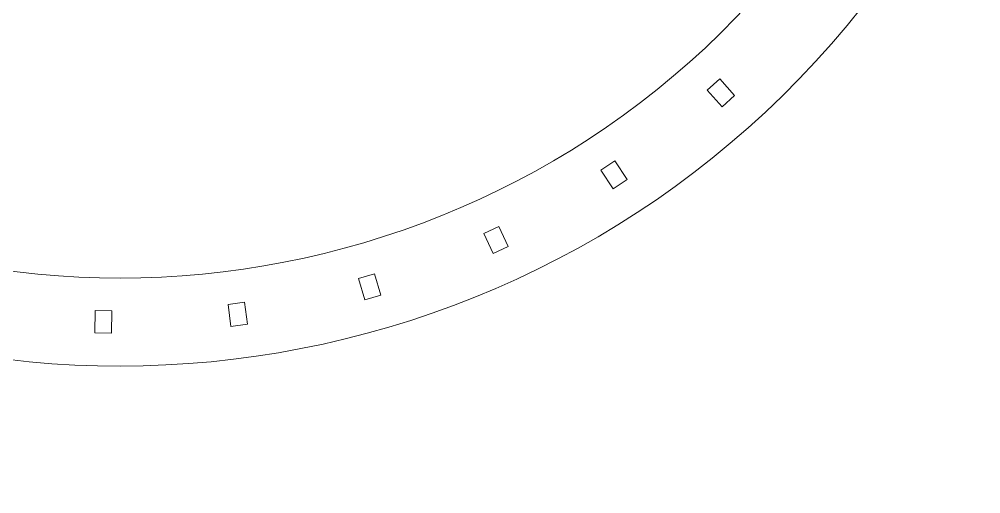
# Model space of a CAD drawing. Header units: millimetres. Extents: x -335 to 313, y -342 to 319.
# Drawn here: x -160.7 to 12.2, y -342.2 to -256.8 of the extents above; entities that cross this region are included whole.
import ezdxf

# ---------------------------------------------------------------- set-up
doc = ezdxf.new("R2010")
doc.units = ezdxf.units.MM
doc.header["$MEASUREMENT"] = 0
doc.layers.add('Camada 1', color=7, linetype='Continuous')

msp = doc.modelspace()

# ---------------------------------------------------------------- linework, layer by layer
at = {"layer": 'Camada 1', "lineweight": 20}
for points in [[(-44.0981, -10.5652), (-120.6587, 43.7807), (-226.7795, 25.7721), (-281.1255, -50.7885), (-281.1255, -50.7885), (-335.4714, -127.349), (-317.4631, -233.4698), (-240.9026, -287.8158), (-240.9026, -287.8158), (-164.342, -342.162), (-58.2213, -324.1537), (-3.8751, -247.5934), (-3.8751, -247.5934), (50.4711, -171.0329), (32.463, -64.912), (-44.0981, -10.5652)], [(-16.7808, -238.4322), (-66.0675, -307.8649), (-162.3086, -324.1967), (-231.7415, -274.9101), (-231.7415, -274.9101), (-301.1743, -225.6236), (-317.5062, -129.3825), (-268.2197, -59.9496), (-268.2197, -59.9496), (-218.9332, 9.4834), (-122.6921, 25.8154), (-53.2585, -23.4715), (-53.2585, -23.4715), (16.1742, -72.7583), (32.5058, -168.9994), (-16.7808, -238.4322)], [(-34.3049, -272.5619), (-34.3049, -272.5619), (-36.9697, -269.5788), (-36.9697, -269.5788), (-36.9697, -269.5788), (-36.9697, -269.5788), (-34.7324, -267.5802), (-34.7324, -267.5802), (-34.7324, -267.5802), (-34.7324, -267.5802), (-32.0676, -270.5633), (-32.0676, -270.5633), (-32.0676, -270.5633), (-32.0676, -270.5633), (-34.3049, -272.5619), (-34.3049, -272.5619)], [(-53.9009, -287.3096), (-53.9009, -287.3096), (-56.0913, -283.9626), (-56.0913, -283.9626), (-56.0913, -283.9626), (-56.0913, -283.9626), (-53.5811, -282.3198), (-53.5811, -282.3198), (-53.5811, -282.3198), (-53.5811, -282.3198), (-51.3907, -285.6668), (-51.3907, -285.6668), (-51.3907, -285.6668), (-51.3907, -285.6668), (-53.9009, -287.3096), (-53.9009, -287.3096)], [(-75.4761, -298.972), (-75.4761, -298.972), (-77.1432, -295.3359), (-77.1432, -295.3359), (-77.1432, -295.3359), (-77.1432, -295.3359), (-74.4161, -294.0856), (-74.4161, -294.0856), (-74.4161, -294.0856), (-74.4161, -294.0856), (-72.749, -297.7216), (-72.749, -297.7216), (-72.749, -297.7216), (-72.749, -297.7216), (-75.4761, -298.972), (-75.4761, -298.972)], [(-98.5484, -307.2885), (-98.5484, -307.2885), (-99.655, -303.4445), (-99.655, -303.4445), (-99.655, -303.4445), (-99.655, -303.4445), (-96.772, -302.6146), (-96.772, -302.6146), (-96.772, -302.6146), (-96.772, -302.6146), (-95.6655, -306.4585), (-95.6655, -306.4585), (-95.6655, -306.4585), (-95.6655, -306.4585), (-98.5484, -307.2885), (-98.5484, -307.2885)], [(-147.1012, -313.2196), (-147.1012, -313.2196), (-147.0256, -309.2204), (-147.0256, -309.2204), (-147.0256, -309.2204), (-147.0256, -309.2204), (-144.0261, -309.277), (-144.0261, -309.277), (-144.0261, -309.277), (-144.0261, -309.277), (-144.1017, -313.2764), (-144.1017, -313.2764), (-144.1017, -313.2764), (-144.1017, -313.2764), (-147.1012, -313.2196), (-147.1012, -313.2196)], [(-122.6026, -312.0733), (-122.6026, -312.0733), (-123.1239, -308.1074), (-123.1239, -308.1074), (-123.1239, -308.1074), (-123.1239, -308.1074), (-120.1495, -307.7164), (-120.1495, -307.7164), (-120.1495, -307.7164), (-120.1495, -307.7164), (-119.6282, -311.6823), (-119.6282, -311.6823), (-119.6282, -311.6823), (-119.6282, -311.6823), (-122.6026, -312.0733), (-122.6026, -312.0733)]]:
    msp.add_open_spline(points, degree=3, knots=[0, 0, 0, 0, 0.2, 0.2, 0.2, 0.2, 0.4, 0.4, 0.4, 0.4, 0.6, 0.6, 0.6, 0.6, 1, 1, 1, 1], dxfattribs=at)

doc.saveas('drawing.dxf')
